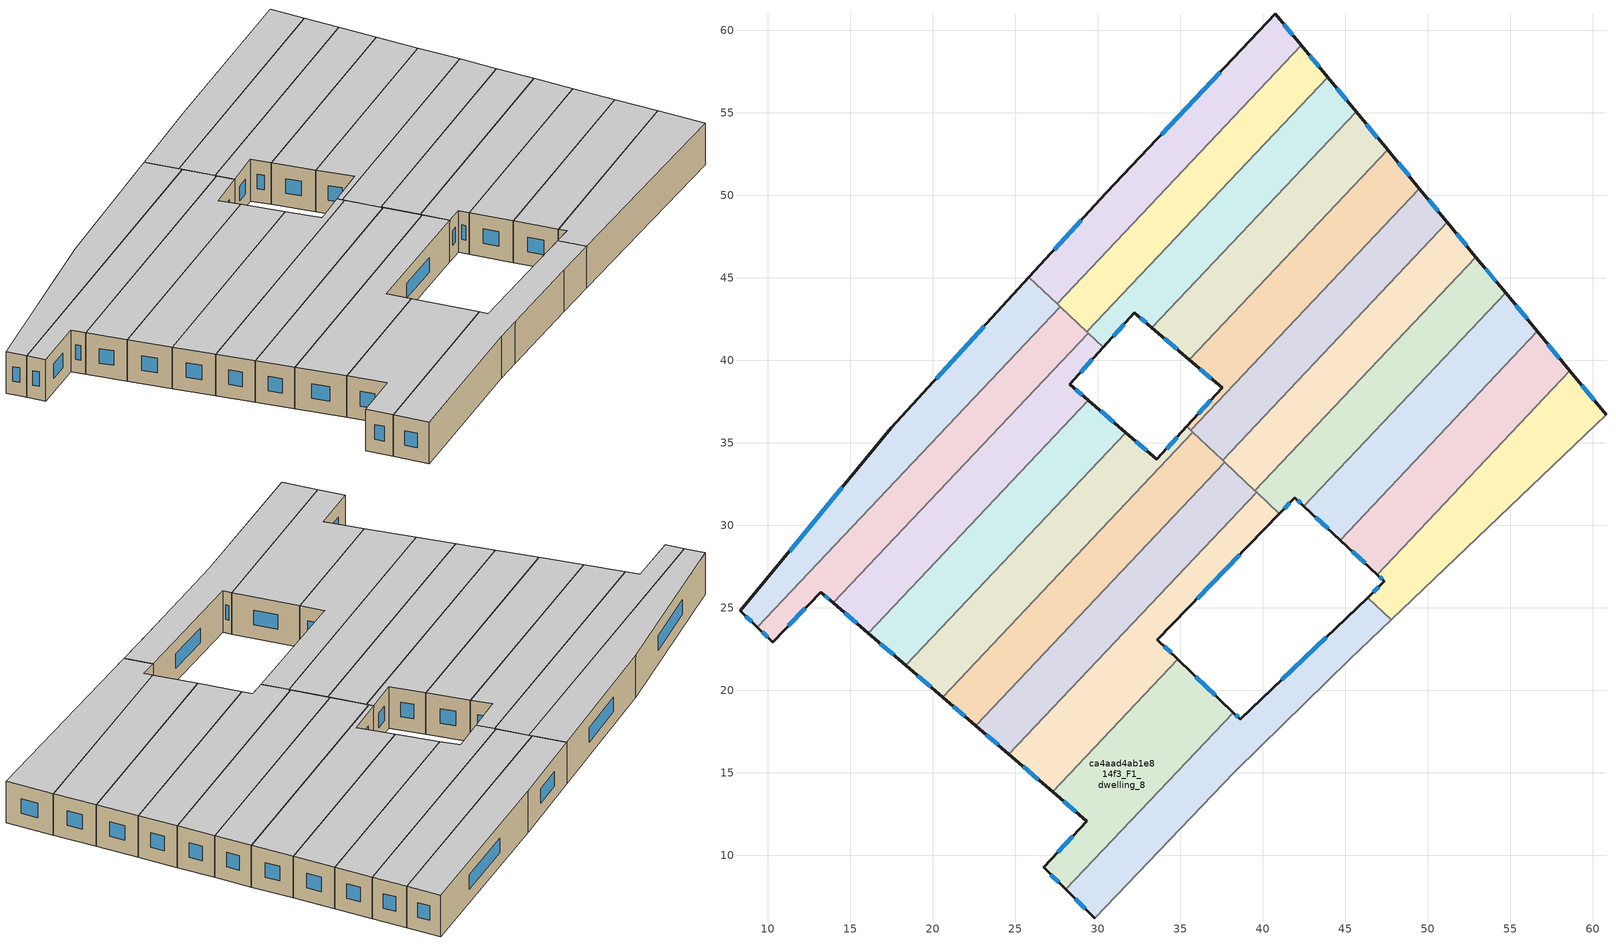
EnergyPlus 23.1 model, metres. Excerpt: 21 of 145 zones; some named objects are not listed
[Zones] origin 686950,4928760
ca4aad4ab1e814f3_F1_dwelling_0
 floor to ca4aad4ab1e814f3_F0_dwelling_0 (EU_floor_Construction): 27.72,43.24 9.36,23.83 8.35,24.82 17.49,35.91 25.83,45.03 z3
 wall outside (EU_wall_Construction): 25.83,45.03 17.49,35.91 8.35,24.82 9.36,23.83 z3:6
 wall to ca4aad4ab1e814f3_F1_dwelling_1 (EU_wall_Construction): 9.36,23.83 27.72,43.24 z3:6
 wall to ca4aad4ab1e814f3_F1_dwelling_10 (EU_wall_Construction): 27.53,43.42 25.83,45.03 z3:6
 wall to ca4aad4ab1e814f3_F1_dwelling_11 (EU_wall_Construction): 27.72,43.24 27.53,43.42 z3:6
 window (EU_Window_Construction): 8.68,24.49 9.03,24.15 / 14.51,32.3 11.32,28.42 / 23.12,42.06 20.2,38.87 z3.98:5.02
 ceiling to ca4aad4ab1e814f3_F2_dwelling_0 (EU_floor_Construction): 17.49,35.91 8.35,24.82 9.36,23.83 27.72,43.24 25.83,45.03 z6
ca4aad4ab1e814f3_F1_dwelling_1
 floor to ca4aad4ab1e814f3_F0_dwelling_1 (EU_floor_Construction): 29.42,41.63 13.97,25.29 13.22,25.93 10.3,22.92 9.36,23.83 27.72,43.24 z3
 wall outside (EU_wall_Construction): 9.36,23.83 10.3,22.92 13.22,25.93 13.97,25.29 z3:6
 wall to ca4aad4ab1e814f3_F1_dwelling_2 (EU_wall_Construction): 13.97,25.29 29.42,41.63 z3:6
 wall to ca4aad4ab1e814f3_F1_dwelling_11 (EU_wall_Construction): 29.33,41.72 27.72,43.24 z3:6
 wall to ca4aad4ab1e814f3_F1_dwelling_12 (EU_wall_Construction): 29.42,41.64 29.33,41.72 z3:6
 window (EU_Window_Construction): 13.46,25.73 13.72,25.5 / 11.25,23.9 12.27,24.95 / 9.67,23.53 9.99,23.21 z3.98:5.02
 ceiling to ca4aad4ab1e814f3_F2_dwelling_1 (EU_floor_Construction): 13.97,25.29 29.42,41.63 27.72,43.24 9.36,23.83 10.3,22.92 13.22,25.93 z6
ca4aad4ab1e814f3_F1_dwelling_10
 floor to ca4aad4ab1e814f3_F0_dwelling_10 (EU_floor_Construction): 40.77,60.99 42.34,59.08 27.53,43.42 25.83,45.03 30.51,50.14 z3
 wall outside (EU_wall_Construction): 42.34,59.08 40.77,60.99 30.51,50.14 25.83,45.03 z3:6
 wall to ca4aad4ab1e814f3_F1_dwelling_11 (EU_wall_Construction): 27.53,43.42 42.34,59.08 z3:6
 window (EU_Window_Construction): 28.99,48.48 27.35,46.69 / 37.43,57.47 33.84,53.67 / 41.83,59.7 41.28,60.37 z3.98:5.02
 ceiling to ca4aad4ab1e814f3_F2_dwelling_10 (EU_floor_Construction): 30.51,50.14 25.83,45.03 27.53,43.42 42.34,59.08 40.77,60.99 z6
ca4aad4ab1e814f3_F1_dwelling_11
 floor to ca4aad4ab1e814f3_F0_dwelling_11 (EU_floor_Construction): 42.34,59.08 43.93,57.16 29.33,41.72 27.53,43.42 z3
 wall outside (EU_wall_Construction): 43.93,57.16 42.34,59.08 z3:6
 wall to ca4aad4ab1e814f3_F1_dwelling_12 (EU_wall_Construction): 29.33,41.72 43.93,57.16 z3:6
 window (EU_Window_Construction): 43.41,57.78 42.86,58.46 z3.98:5.02
 ceiling to ca4aad4ab1e814f3_F2_dwelling_11 (EU_floor_Construction): 29.33,41.72 43.93,57.16 42.34,59.08 27.53,43.42 z6
ca4aad4ab1e814f3_F1_dwelling_12
 floor to ca4aad4ab1e814f3_F0_dwelling_12 (EU_floor_Construction): 43.93,57.16 45.66,55.06 33.28,41.97 32.22,42.87 30.33,40.78 29.33,41.72 z3
 wall outside (EU_wall_Construction): 30.33,40.78 32.22,42.87 33.28,41.97 / 45.66,55.06 43.93,57.16 z3:6
 wall to ca4aad4ab1e814f3_F1_dwelling_13 (EU_wall_Construction): 33.28,41.97 45.66,55.06 z3:6
 wall to ca4aad4ab1e814f3_F1_dwelling_2 (EU_wall_Construction): 29.42,41.64 30.33,40.78 z3:6
 window (EU_Window_Construction): 30.94,41.46 31.6,42.19 / 45.1,55.74 44.49,56.48 / 32.56,42.58 32.93,42.26 z3.98:5.02
 ceiling to ca4aad4ab1e814f3_F2_dwelling_12 (EU_floor_Construction): 33.28,41.97 45.66,55.06 43.93,57.16 29.33,41.72 30.33,40.78 32.22,42.87 z6
ca4aad4ab1e814f3_F1_dwelling_13
 floor to ca4aad4ab1e814f3_F0_dwelling_13 (EU_floor_Construction): 45.66,55.06 47.57,52.74 35.55,40.03 33.28,41.97 z3
 wall outside (EU_wall_Construction): 47.57,52.74 45.66,55.06 / 33.28,41.97 35.55,40.03 z3:6
 wall to ca4aad4ab1e814f3_F1_dwelling_14 (EU_wall_Construction): 35.55,40.03 47.57,52.74 z3:6
 window (EU_Window_Construction): 46.95,53.5 46.28,54.31 / 34.02,41.34 34.81,40.66 z3.98:5.02
 ceiling to ca4aad4ab1e814f3_F2_dwelling_13 (EU_floor_Construction): 35.55,40.03 47.57,52.74 45.66,55.06 33.28,41.97 z6
ca4aad4ab1e814f3_F1_dwelling_14
 floor to ca4aad4ab1e814f3_F0_dwelling_14 (EU_floor_Construction): 47.57,52.74 49.5,50.41 35.64,35.75 35.4,35.99 37.54,38.32 35.55,40.03 z3
 wall outside (EU_wall_Construction): 35.55,40.03 37.54,38.32 35.4,35.99 / 49.5,50.41 47.57,52.74 z3:6
 wall to ca4aad4ab1e814f3_F1_dwelling_15 (EU_wall_Construction): 35.64,35.75 49.5,50.41 z3:6
 wall to ca4aad4ab1e814f3_F1_dwelling_4 (EU_wall_Construction): 35.4,35.99 35.64,35.75 z3:6
 window (EU_Window_Construction): 36.84,37.56 36.09,36.75 / 36.19,39.47 36.89,38.88 / 48.87,51.17 48.2,51.98 z3.98:5.02
 ceiling to ca4aad4ab1e814f3_F2_dwelling_14 (EU_floor_Construction): 37.54,38.32 35.4,35.99 35.64,35.75 49.5,50.41 47.57,52.74 35.55,40.03 z6
ca4aad4ab1e814f3_F1_dwelling_15
 floor to ca4aad4ab1e814f3_F0_dwelling_15 (EU_floor_Construction): 49.5,50.41 51.2,48.35 37.57,33.93 35.64,35.75 z3
 wall outside (EU_wall_Construction): 51.2,48.35 49.5,50.41 z3:6
 wall to ca4aad4ab1e814f3_F1_dwelling_16 (EU_wall_Construction): 37.57,33.93 51.2,48.35 z3:6
 wall to ca4aad4ab1e814f3_F1_dwelling_5 (EU_wall_Construction): 35.77,35.63 37.57,33.93 z3:6
 wall to ca4aad4ab1e814f3_F1_dwelling_4 (EU_wall_Construction): 35.64,35.75 35.77,35.63 z3:6
 window (EU_Window_Construction): 50.65,49.02 50.05,49.74 z3.98:5.02
 ceiling to ca4aad4ab1e814f3_F2_dwelling_15 (EU_floor_Construction): 37.57,33.93 51.2,48.35 49.5,50.41 35.64,35.75 z6
ca4aad4ab1e814f3_F1_dwelling_16
 floor to ca4aad4ab1e814f3_F0_dwelling_16 (EU_floor_Construction): 51.2,48.35 52.93,46.26 39.52,32.08 37.57,33.93 z3
 wall outside (EU_wall_Construction): 52.93,46.26 51.2,48.35 z3:6
 wall to ca4aad4ab1e814f3_F1_dwelling_17 (EU_wall_Construction): 39.52,32.08 52.93,46.26 z3:6
 wall to ca4aad4ab1e814f3_F1_dwelling_6 (EU_wall_Construction): 37.69,33.82 39.52,32.08 z3:6
 wall to ca4aad4ab1e814f3_F1_dwelling_5 (EU_wall_Construction): 37.57,33.93 37.69,33.82 z3:6
 window (EU_Window_Construction): 52.36,46.94 51.76,47.67 z3.98:5.02
 ceiling to ca4aad4ab1e814f3_F2_dwelling_16 (EU_floor_Construction): 39.52,32.08 52.93,46.26 51.2,48.35 37.57,33.93 z6
ca4aad4ab1e814f3_F1_dwelling_17
 floor to ca4aad4ab1e814f3_F0_dwelling_17 (EU_floor_Construction): 52.93,46.26 54.72,44.08 42.49,31.16 41.95,31.67 41,30.69 39.52,32.08 z3
 wall outside (EU_wall_Construction): 41,30.69 41.95,31.67 42.49,31.16 / 54.72,44.08 52.93,46.26 z3:6
 wall to ca4aad4ab1e814f3_F1_dwelling_18 (EU_wall_Construction): 42.49,31.16 54.72,44.08 z3:6
 wall to ca4aad4ab1e814f3_F1_dwelling_7 (EU_wall_Construction): 39.62,31.99 41,30.69 z3:6
 wall to ca4aad4ab1e814f3_F1_dwelling_6 (EU_wall_Construction): 39.52,32.08 39.62,31.99 z3:6
 window (EU_Window_Construction): 41.3,31.01 41.64,31.35 / 54.13,44.79 53.51,45.55 / 42.12,31.51 42.32,31.33 z3.98:5.02
 ceiling to ca4aad4ab1e814f3_F2_dwelling_17 (EU_floor_Construction): 42.49,31.16 54.72,44.08 52.93,46.26 39.52,32.08 41,30.69 41.95,31.67 z6
ca4aad4ab1e814f3_F1_dwelling_18
 floor to ca4aad4ab1e814f3_F0_dwelling_18 (EU_floor_Construction): 54.72,44.08 56.65,41.75 44.69,29.1 42.49,31.16 z3
 wall outside (EU_wall_Construction): 56.65,41.75 54.72,44.08 / 42.49,31.16 44.69,29.1 z3:6
 wall to ca4aad4ab1e814f3_F1_dwelling_19 (EU_wall_Construction): 44.69,29.1 56.65,41.75 z3:6
 window (EU_Window_Construction): 56.02,42.51 55.34,43.32 / 43.21,30.49 43.98,29.77 z3.98:5.02
 ceiling to ca4aad4ab1e814f3_F2_dwelling_18 (EU_floor_Construction): 44.69,29.1 56.65,41.75 54.72,44.08 42.49,31.16 z6
ca4aad4ab1e814f3_F1_dwelling_19
 floor to ca4aad4ab1e814f3_F0_dwelling_19 (EU_floor_Construction): 56.65,41.75 58.62,39.35 46.94,27 44.69,29.1 z3
 wall outside (EU_wall_Construction): 58.62,39.35 56.65,41.75 / 44.69,29.1 46.94,27 z3:6
 wall to ca4aad4ab1e814f3_F1_dwelling_20 (EU_wall_Construction): 46.94,27 58.62,39.35 z3:6
 window (EU_Window_Construction): 57.98,40.13 57.29,40.97 / 45.42,28.42 46.21,27.68 z3.98:5.02
 ceiling to ca4aad4ab1e814f3_F2_dwelling_19 (EU_floor_Construction): 46.94,27 58.62,39.35 56.65,41.75 44.69,29.1 z6
ca4aad4ab1e814f3_F1_dwelling_2
 floor to ca4aad4ab1e814f3_F0_dwelling_2 (EU_floor_Construction): 30.33,40.78 28.31,38.54 29.43,37.57 16.09,23.46 13.97,25.29 29.42,41.63 z3
 wall outside (EU_wall_Construction): 29.43,37.57 28.31,38.54 30.33,40.78 / 13.97,25.29 16.09,23.46 z3:6
 wall to ca4aad4ab1e814f3_F1_dwelling_3 (EU_wall_Construction): 16.09,23.46 29.43,37.57 z3:6
 window (EU_Window_Construction): 28.96,39.27 29.67,40.05 / 29.07,37.89 28.67,38.23 / 14.66,24.7 15.4,24.06 z3.98:5.02
 ceiling to ca4aad4ab1e814f3_F2_dwelling_2 (EU_floor_Construction): 29.43,37.57 28.31,38.54 30.33,40.78 29.42,41.63 13.97,25.29 16.09,23.46 z6
ca4aad4ab1e814f3_F1_dwelling_20
 floor to ca4aad4ab1e814f3_F0_dwelling_20 (EU_floor_Construction): 58.62,39.35 60.81,36.7 47.79,24.27 46.36,25.62 47.38,26.59 46.94,27 z3
 wall outside (EU_wall_Construction): 46.94,27 47.38,26.59 46.36,25.62 / 60.81,36.7 58.62,39.35 z3:6
 wall adiabatic (EU_wall_Construction): 47.79,24.27 60.81,36.7 z3:6
 wall to ca4aad4ab1e814f3_F1_dwelling_9 (EU_wall_Construction): 46.36,25.62 47.79,24.27 z3:6
 window (EU_Window_Construction): 47.05,26.28 46.69,25.94 / 47.08,26.87 47.23,26.73 / 60.1,37.56 59.33,38.49 z3.98:5.02
 ceiling to ca4aad4ab1e814f3_F2_dwelling_20 (EU_floor_Construction): 60.81,36.7 58.62,39.35 46.94,27 47.38,26.59 46.36,25.62 47.79,24.27 z6
ca4aad4ab1e814f3_F1_dwelling_3
 floor to ca4aad4ab1e814f3_F0_dwelling_3 (EU_floor_Construction): 31.71,35.61 18.37,21.5 16.09,23.46 29.43,37.57 z3
 wall outside (EU_wall_Construction): 16.09,23.46 18.37,21.5 / 31.71,35.61 29.43,37.57 z3:6
 wall to ca4aad4ab1e814f3_F1_dwelling_4 (EU_wall_Construction): 18.37,21.5 31.71,35.61 z3:6
 window (EU_Window_Construction): 16.83,22.82 17.63,22.14 / 30.97,36.25 30.17,36.93 z3.98:5.02
 ceiling to ca4aad4ab1e814f3_F2_dwelling_3 (EU_floor_Construction): 18.37,21.5 31.71,35.61 29.43,37.57 16.09,23.46 z6
ca4aad4ab1e814f3_F1_dwelling_4
 floor to ca4aad4ab1e814f3_F0_dwelling_4 (EU_floor_Construction): 35.77,35.63 20.59,19.58 18.37,21.5 31.71,35.61 33.58,34 35.4,35.99 z3
 wall outside (EU_wall_Construction): 35.4,35.99 33.58,34 31.71,35.61 / 18.37,21.5 20.59,19.58 z3:6
 wall to ca4aad4ab1e814f3_F1_dwelling_5 (EU_wall_Construction): 20.59,19.58 35.77,35.63 z3:6
 window (EU_Window_Construction): 34.81,35.34 34.17,34.64 / 19.09,20.88 19.87,20.21 / 32.97,34.52 32.32,35.08 z3.98:5.02
 ceiling to ca4aad4ab1e814f3_F2_dwelling_4 (EU_floor_Construction): 33.58,34 31.71,35.61 18.37,21.5 20.59,19.58 35.77,35.63 35.4,35.99 z6
ca4aad4ab1e814f3_F1_dwelling_5
 floor to ca4aad4ab1e814f3_F0_dwelling_5 (EU_floor_Construction): 37.69,33.82 22.6,17.86 20.59,19.58 35.77,35.63 z3
 wall outside (EU_wall_Construction): 20.59,19.58 22.6,17.86 z3:6
 wall to ca4aad4ab1e814f3_F1_dwelling_6 (EU_wall_Construction): 22.6,17.86 37.69,33.82 z3:6
 window (EU_Window_Construction): 21.24,19.02 21.95,18.42 z3.98:5.02
 ceiling to ca4aad4ab1e814f3_F2_dwelling_5 (EU_floor_Construction): 22.6,17.86 37.69,33.82 35.77,35.63 20.59,19.58 z6
ca4aad4ab1e814f3_F1_dwelling_6
 floor to ca4aad4ab1e814f3_F0_dwelling_6 (EU_floor_Construction): 39.62,31.99 24.62,16.12 22.6,17.86 37.69,33.82 z3
 wall outside (EU_wall_Construction): 22.6,17.86 24.62,16.12 z3:6
 wall to ca4aad4ab1e814f3_F1_dwelling_7 (EU_wall_Construction): 24.62,16.12 39.62,31.99 z3:6
 window (EU_Window_Construction): 23.25,17.29 23.96,16.68 z3.98:5.02
 ceiling to ca4aad4ab1e814f3_F2_dwelling_6 (EU_floor_Construction): 24.62,16.12 39.62,31.99 37.69,33.82 22.6,17.86 z6
ca4aad4ab1e814f3_F1_dwelling_7
 floor to ca4aad4ab1e814f3_F0_dwelling_7 (EU_floor_Construction): 41,30.69 33.62,23.05 34.85,21.87 27.26,13.84 24.62,16.12 39.62,31.99 z3
 wall outside (EU_wall_Construction): 34.85,21.87 33.62,23.05 41,30.69 / 24.62,16.12 27.26,13.84 z3:6
 wall to ca4aad4ab1e814f3_F1_dwelling_8 (EU_wall_Construction): 27.26,13.84 34.85,21.87 z3:6
 window (EU_Window_Construction): 36.02,25.54 38.6,28.21 / 34.45,22.26 34.02,22.67 / 25.48,15.38 26.4,14.58 z3.98:5.02
 ceiling to ca4aad4ab1e814f3_F2_dwelling_7 (EU_floor_Construction): 34.85,21.87 33.62,23.05 41,30.69 39.62,31.99 24.62,16.12 27.26,13.84 z6
ca4aad4ab1e814f3_F1_dwelling_8
 floor to ca4aad4ab1e814f3_F0_dwelling_8 (EU_floor_Construction): 38.21,18.64 28.07,7.92 26.73,9.26 29.35,12.04 27.26,13.84 34.85,21.87 z3
 wall outside (EU_wall_Construction): 27.26,13.84 29.35,12.04 26.73,9.26 28.07,7.92 / 38.21,18.64 34.85,21.87 z3:6
 wall to ca4aad4ab1e814f3_F1_dwelling_9 (EU_wall_Construction): 28.07,7.92 38.21,18.64 z3:6
 window (EU_Window_Construction): 27.16,8.83 27.64,8.36 / 28.49,11.14 27.58,10.17 / 27.94,13.26 28.67,12.63 / 37.12,19.69 35.94,20.82 z3.98:5.02
 ceiling to ca4aad4ab1e814f3_F2_dwelling_8 (EU_floor_Construction): 29.35,12.04 26.73,9.26 28.07,7.92 38.21,18.64 34.85,21.87 27.26,13.84 z6
ca4aad4ab1e814f3_F1_dwelling_9
 floor to ca4aad4ab1e814f3_F0_dwelling_9 (EU_floor_Construction): 47.79,24.27 45.25,21.83 39.86,16.58 38.27,15.04 29.83,6.18 28.07,7.92 38.21,18.64 38.65,18.22 46.36,25.62 z3
 wall outside (EU_wall_Construction): 28.07,7.92 29.83,6.18 / 46.36,25.62 38.65,18.22 38.21,18.64 z3:6
 wall adiabatic (EU_wall_Construction): 29.83,6.18 38.27,15.04 39.86,16.58 45.25,21.83 47.79,24.27 z3:6
 window (EU_Window_Construction): 28.64,7.36 29.26,6.75 / 38.5,18.36 38.35,18.51 / 43.85,23.21 41.15,20.63 z3.98:5.02
 ceiling to ca4aad4ab1e814f3_F2_dwelling_9 (EU_floor_Construction): 38.27,15.04 39.86,16.58 45.25,21.83 47.79,24.27 46.36,25.62 38.65,18.22 38.21,18.64 28.07,7.92 29.83,6.18 z6
[Building]
EU S2 Campaign: North Axis=0; Terrain=City; Solar Distribution=FullExterior
[Site:Location]
Bologna: Latitude=44.5; Longitude=11.25; Time Zone=1; Elevation=37
[SizingPeriod:WeatherFileDays]
AnnualSizingPeriod: Begin Month=1; Begin Day of Month=1; End Month=12; End Day of Month=31; Day of Week for Start Day=Monday; Use Weather File Daylight Saving Period=No; Use Weather File Rain and Snow Indicators=No
[MATERIAL]
EU_InternalMass_Material: Roughness=MediumRough; Thickness=0.1; Conductivity=1; Density=1800; Specific Heat=900; Thermal Absorptance=0.9; Solar Absorptance=0.7; Visible Absorptance=0.7
[MATERIAL:NOMASS] Roughness=MediumRough; Thermal Absorptance=0.9; Solar Absorptance=0.7; Visible Absorptance=0.7
Name | Thermal Resistance
EU_wall_NoMass | 0.905828
EU_floor_NoMass | 0.67114
[WINDOWMATERIAL:SIMPLEGLAZINGSYSTEM]
EU_Window_SimpleGlazing: UFactor=4.52486; Solar Heat Gain Coefficient=0.85; Visible Transmittance=0.85
[CONSTRUCTION]
EU_wall_Construction: EU_wall_NoMass
EU_floor_Construction: EU_floor_NoMass
EU_Window_Construction: EU_Window_SimpleGlazing
EU_InternalMass_Construction: EU_InternalMass_Material
[ZONE] Type=1; Multiplier=1; Ceiling Height=autocalculate; Floor Area=autocalculate; Part of Total Floor Area=Yes
Name | Volume
ca4aad4ab1e814f3_F1_dwelling_0 | 174.764
ca4aad4ab1e814f3_F1_dwelling_1 | 174.803
ca4aad4ab1e814f3_F1_dwelling_10 | 158.925
ca4aad4ab1e814f3_F1_dwelling_11 | 158.889
ca4aad4ab1e814f3_F1_dwelling_12 | 158.949
ca4aad4ab1e814f3_F1_dwelling_13 | 158.912
ca4aad4ab1e814f3_F1_dwelling_14 | 158.881
ca4aad4ab1e814f3_F1_dwelling_15 | 158.943
ca4aad4ab1e814f3_F1_dwelling_16 | 158.913
ca4aad4ab1e814f3_F1_dwelling_17 | 158.927
ca4aad4ab1e814f3_F1_dwelling_18 | 158.875
ca4aad4ab1e814f3_F1_dwelling_19 | 158.903
ca4aad4ab1e814f3_F1_dwelling_2 | 174.825
ca4aad4ab1e814f3_F1_dwelling_20 | 158.93
ca4aad4ab1e814f3_F1_dwelling_3 | 174.791
ca4aad4ab1e814f3_F1_dwelling_4 | 174.836
ca4aad4ab1e814f3_F1_dwelling_5 | 174.785
ca4aad4ab1e814f3_F1_dwelling_6 | 174.8
ca4aad4ab1e814f3_F1_dwelling_7 | 174.81
ca4aad4ab1e814f3_F1_dwelling_8 | 174.828
ca4aad4ab1e814f3_F1_dwelling_9 | 174.798
[INTERNALMASS] Construction=EU_InternalMass_Construction
Name | Zone or ZoneList | Surface Area
ca4aad4ab1e814f3_F1_dwelling_0_EU_InternalMass | ca4aad4ab1e814f3_F1_dwelling_0 | 58.2549
ca4aad4ab1e814f3_F1_dwelling_1_EU_InternalMass | ca4aad4ab1e814f3_F1_dwelling_1 | 58.2682
ca4aad4ab1e814f3_F1_dwelling_2_EU_InternalMass | ca4aad4ab1e814f3_F1_dwelling_2 | 58.275
ca4aad4ab1e814f3_F1_dwelling_3_EU_InternalMass | ca4aad4ab1e814f3_F1_dwelling_3 | 58.2634
ca4aad4ab1e814f3_F1_dwelling_4_EU_InternalMass | ca4aad4ab1e814f3_F1_dwelling_4 | 58.2785
ca4aad4ab1e814f3_F1_dwelling_5_EU_InternalMass | ca4aad4ab1e814f3_F1_dwelling_5 | 58.2616
ca4aad4ab1e814f3_F1_dwelling_6_EU_InternalMass | ca4aad4ab1e814f3_F1_dwelling_6 | 58.2668
ca4aad4ab1e814f3_F1_dwelling_7_EU_InternalMass | ca4aad4ab1e814f3_F1_dwelling_7 | 58.2704
ca4aad4ab1e814f3_F1_dwelling_8_EU_InternalMass | ca4aad4ab1e814f3_F1_dwelling_8 | 58.276
ca4aad4ab1e814f3_F1_dwelling_9_EU_InternalMass | ca4aad4ab1e814f3_F1_dwelling_9 | 58.2659
ca4aad4ab1e814f3_F1_dwelling_10_EU_InternalMass | ca4aad4ab1e814f3_F1_dwelling_10 | 52.9754
ca4aad4ab1e814f3_F1_dwelling_11_EU_InternalMass | ca4aad4ab1e814f3_F1_dwelling_11 | 52.9629
ca4aad4ab1e814f3_F1_dwelling_12_EU_InternalMass | ca4aad4ab1e814f3_F1_dwelling_12 | 52.9832
ca4aad4ab1e814f3_F1_dwelling_13_EU_InternalMass | ca4aad4ab1e814f3_F1_dwelling_13 | 52.9705
ca4aad4ab1e814f3_F1_dwelling_14_EU_InternalMass | ca4aad4ab1e814f3_F1_dwelling_14 | 52.9608
ca4aad4ab1e814f3_F1_dwelling_15_EU_InternalMass | ca4aad4ab1e814f3_F1_dwelling_15 | 52.9807
ca4aad4ab1e814f3_F1_dwelling_16_EU_InternalMass | ca4aad4ab1e814f3_F1_dwelling_16 | 52.9711
ca4aad4ab1e814f3_F1_dwelling_17_EU_InternalMass | ca4aad4ab1e814f3_F1_dwelling_17 | 52.9758
ca4aad4ab1e814f3_F1_dwelling_18_EU_InternalMass | ca4aad4ab1e814f3_F1_dwelling_18 | 52.9585
ca4aad4ab1e814f3_F1_dwelling_19_EU_InternalMass | ca4aad4ab1e814f3_F1_dwelling_19 | 52.968
ca4aad4ab1e814f3_F1_dwelling_20_EU_InternalMass | ca4aad4ab1e814f3_F1_dwelling_20 | 52.9768
[OTHEREQUIPMENT] Fuel Type=Electricity; Design Level Calculation Method=Watts/Area; Power per Zone Floor Area=1; Fraction Latent=0; Fraction Radiant=0; Fraction Lost=0; Carbon Dioxide Generation Rate=0; EndUse Subcategory=EU_Step8_InternalGains
Name | Zone or ZoneList or Space or SpaceList | Schedule
EU_Step8_InternalGain_ca4aad4ab1e814f3_F1_dwelling_0_f000 | ca4aad4ab1e814f3_F1_dwelling_0 | EU_Step8_GainSchedule_ca4aad4ab1e814f3_F1_dwelling_0_f000
EU_Step8_InternalGain_ca4aad4ab1e814f3_F1_dwelling_1_f000 | ca4aad4ab1e814f3_F1_dwelling_1 | EU_Step8_GainSchedule_ca4aad4ab1e814f3_F1_dwelling_1_f000
EU_Step8_InternalGain_ca4aad4ab1e814f3_F1_dwelling_2_f000 | ca4aad4ab1e814f3_F1_dwelling_2 | EU_Step8_GainSchedule_ca4aad4ab1e814f3_F1_dwelling_2_f000
EU_Step8_InternalGain_ca4aad4ab1e814f3_F1_dwelling_3_f000 | ca4aad4ab1e814f3_F1_dwelling_3 | EU_Step8_GainSchedule_ca4aad4ab1e814f3_F1_dwelling_3_f000
EU_Step8_InternalGain_ca4aad4ab1e814f3_F1_dwelling_4_f000 | ca4aad4ab1e814f3_F1_dwelling_4 | EU_Step8_GainSchedule_ca4aad4ab1e814f3_F1_dwelling_4_f000
EU_Step8_InternalGain_ca4aad4ab1e814f3_F1_dwelling_5_f000 | ca4aad4ab1e814f3_F1_dwelling_5 | EU_Step8_GainSchedule_ca4aad4ab1e814f3_F1_dwelling_5_f000
EU_Step8_InternalGain_ca4aad4ab1e814f3_F1_dwelling_6_f000 | ca4aad4ab1e814f3_F1_dwelling_6 | EU_Step8_GainSchedule_ca4aad4ab1e814f3_F1_dwelling_6_f000
EU_Step8_InternalGain_ca4aad4ab1e814f3_F1_dwelling_7_f000 | ca4aad4ab1e814f3_F1_dwelling_7 | EU_Step8_GainSchedule_ca4aad4ab1e814f3_F1_dwelling_7_f000
EU_Step8_InternalGain_ca4aad4ab1e814f3_F1_dwelling_8_f000 | ca4aad4ab1e814f3_F1_dwelling_8 | EU_Step8_GainSchedule_ca4aad4ab1e814f3_F1_dwelling_8_f000
EU_Step8_InternalGain_ca4aad4ab1e814f3_F1_dwelling_9_f000 | ca4aad4ab1e814f3_F1_dwelling_9 | EU_Step8_GainSchedule_ca4aad4ab1e814f3_F1_dwelling_9_f000
EU_Step8_InternalGain_ca4aad4ab1e814f3_F1_dwelling_10_f000 | ca4aad4ab1e814f3_F1_dwelling_10 | EU_Step8_GainSchedule_ca4aad4ab1e814f3_F1_dwelling_10_f000
EU_Step8_InternalGain_ca4aad4ab1e814f3_F1_dwelling_11_f000 | ca4aad4ab1e814f3_F1_dwelling_11 | EU_Step8_GainSchedule_ca4aad4ab1e814f3_F1_dwelling_11_f000
EU_Step8_InternalGain_ca4aad4ab1e814f3_F1_dwelling_12_f000 | ca4aad4ab1e814f3_F1_dwelling_12 | EU_Step8_GainSchedule_ca4aad4ab1e814f3_F1_dwelling_12_f000
EU_Step8_InternalGain_ca4aad4ab1e814f3_F1_dwelling_13_f000 | ca4aad4ab1e814f3_F1_dwelling_13 | EU_Step8_GainSchedule_ca4aad4ab1e814f3_F1_dwelling_13_f000
EU_Step8_InternalGain_ca4aad4ab1e814f3_F1_dwelling_14_f000 | ca4aad4ab1e814f3_F1_dwelling_14 | EU_Step8_GainSchedule_ca4aad4ab1e814f3_F1_dwelling_14_f000
EU_Step8_InternalGain_ca4aad4ab1e814f3_F1_dwelling_15_f000 | ca4aad4ab1e814f3_F1_dwelling_15 | EU_Step8_GainSchedule_ca4aad4ab1e814f3_F1_dwelling_15_f000
EU_Step8_InternalGain_ca4aad4ab1e814f3_F1_dwelling_16_f000 | ca4aad4ab1e814f3_F1_dwelling_16 | EU_Step8_GainSchedule_ca4aad4ab1e814f3_F1_dwelling_16_f000
EU_Step8_InternalGain_ca4aad4ab1e814f3_F1_dwelling_17_f000 | ca4aad4ab1e814f3_F1_dwelling_17 | EU_Step8_GainSchedule_ca4aad4ab1e814f3_F1_dwelling_17_f000
EU_Step8_InternalGain_ca4aad4ab1e814f3_F1_dwelling_18_f000 | ca4aad4ab1e814f3_F1_dwelling_18 | EU_Step8_GainSchedule_ca4aad4ab1e814f3_F1_dwelling_18_f000
EU_Step8_InternalGain_ca4aad4ab1e814f3_F1_dwelling_19_f000 | ca4aad4ab1e814f3_F1_dwelling_19 | EU_Step8_GainSchedule_ca4aad4ab1e814f3_F1_dwelling_19_f000
EU_Step8_InternalGain_ca4aad4ab1e814f3_F1_dwelling_20_f000 | ca4aad4ab1e814f3_F1_dwelling_20 | EU_Step8_GainSchedule_ca4aad4ab1e814f3_F1_dwelling_20_f000
[ZONEVENTILATION:DESIGNFLOWRATE] Schedule=EU_AlwaysOn; Design Flow Rate Calculation Method=AirChanges/Hour; Air Changes per Hour=0.73129; Ventilation Type=Natural; Fan Pressure Rise=0; Fan Total Efficiency=1; Constant Term Coefficient=1; Temperature Term Coefficient=0; Velocity Term Coefficient=0; Velocity Squared Term Coefficient=0; Minimum Indoor Temperature=-100; Maximum Indoor Temperature=100; Delta Temperature=-100; Minimum Outdoor Temperature=-100; Maximum Outdoor Temperature=100; Maximum Wind Speed=40
Name | Zone or ZoneList or Space or SpaceList
EU_ConstantAir_ca4aad4ab1e814f3_F1_dwelling_0 | ca4aad4ab1e814f3_F1_dwelling_0
EU_ConstantAir_ca4aad4ab1e814f3_F1_dwelling_1 | ca4aad4ab1e814f3_F1_dwelling_1
EU_ConstantAir_ca4aad4ab1e814f3_F1_dwelling_2 | ca4aad4ab1e814f3_F1_dwelling_2
EU_ConstantAir_ca4aad4ab1e814f3_F1_dwelling_3 | ca4aad4ab1e814f3_F1_dwelling_3
EU_ConstantAir_ca4aad4ab1e814f3_F1_dwelling_4 | ca4aad4ab1e814f3_F1_dwelling_4
EU_ConstantAir_ca4aad4ab1e814f3_F1_dwelling_5 | ca4aad4ab1e814f3_F1_dwelling_5
EU_ConstantAir_ca4aad4ab1e814f3_F1_dwelling_6 | ca4aad4ab1e814f3_F1_dwelling_6
EU_ConstantAir_ca4aad4ab1e814f3_F1_dwelling_7 | ca4aad4ab1e814f3_F1_dwelling_7
EU_ConstantAir_ca4aad4ab1e814f3_F1_dwelling_8 | ca4aad4ab1e814f3_F1_dwelling_8
EU_ConstantAir_ca4aad4ab1e814f3_F1_dwelling_9 | ca4aad4ab1e814f3_F1_dwelling_9
EU_ConstantAir_ca4aad4ab1e814f3_F1_dwelling_10 | ca4aad4ab1e814f3_F1_dwelling_10
EU_ConstantAir_ca4aad4ab1e814f3_F1_dwelling_11 | ca4aad4ab1e814f3_F1_dwelling_11
EU_ConstantAir_ca4aad4ab1e814f3_F1_dwelling_12 | ca4aad4ab1e814f3_F1_dwelling_12
EU_ConstantAir_ca4aad4ab1e814f3_F1_dwelling_13 | ca4aad4ab1e814f3_F1_dwelling_13
EU_ConstantAir_ca4aad4ab1e814f3_F1_dwelling_14 | ca4aad4ab1e814f3_F1_dwelling_14
EU_ConstantAir_ca4aad4ab1e814f3_F1_dwelling_15 | ca4aad4ab1e814f3_F1_dwelling_15
EU_ConstantAir_ca4aad4ab1e814f3_F1_dwelling_16 | ca4aad4ab1e814f3_F1_dwelling_16
EU_ConstantAir_ca4aad4ab1e814f3_F1_dwelling_17 | ca4aad4ab1e814f3_F1_dwelling_17
EU_ConstantAir_ca4aad4ab1e814f3_F1_dwelling_18 | ca4aad4ab1e814f3_F1_dwelling_18
EU_ConstantAir_ca4aad4ab1e814f3_F1_dwelling_19 | ca4aad4ab1e814f3_F1_dwelling_19
EU_ConstantAir_ca4aad4ab1e814f3_F1_dwelling_20 | ca4aad4ab1e814f3_F1_dwelling_20
[HVACTEMPLATE:ZONE:IDEALLOADSAIRSYSTEM] System Availability Schedule=EU_AlwaysOn; Maximum Heating Supply Air Temperature=50; Minimum Cooling Supply Air Temperature=13; Maximum Heating Supply Air Humidity Ratio=0.0156; Minimum Cooling Supply Air Humidity Ratio=0.0077; Heating Limit=NoLimit; Cooling Limit=NoLimit; Heating Availability Schedule=EU_AlwaysOn; Cooling Availability Schedule=EU_CoolingOff; Dehumidification Control Type=ConstantSensibleHeatRatio; Cooling Sensible Heat Ratio=0.7; Dehumidification Setpoint=60; Humidification Control Type=None; Humidification Setpoint=30; Outdoor Air Method=None; Outdoor Air Flow Rate per Person=0.00944; Outdoor Air Flow Rate per Zone Floor Area=0; Outdoor Air Flow Rate per Zone=0; Demand Controlled Ventilation Type=None; Outdoor Air Economizer Type=NoEconomizer; Heat Recovery Type=None; Sensible Heat Recovery Effectiveness=0.7; Latent Heat Recovery Effectiveness=0.65
Name | Template Thermostat
ca4aad4ab1e814f3_F1_dwelling_0 | EU_HeatOnly_ca4aad4ab1e814f3_F1_dwelling_0
ca4aad4ab1e814f3_F1_dwelling_1 | EU_HeatOnly_ca4aad4ab1e814f3_F1_dwelling_1
ca4aad4ab1e814f3_F1_dwelling_2 | EU_HeatOnly_ca4aad4ab1e814f3_F1_dwelling_2
ca4aad4ab1e814f3_F1_dwelling_3 | EU_HeatOnly_ca4aad4ab1e814f3_F1_dwelling_3
ca4aad4ab1e814f3_F1_dwelling_4 | EU_HeatOnly_ca4aad4ab1e814f3_F1_dwelling_4
ca4aad4ab1e814f3_F1_dwelling_5 | EU_HeatOnly_ca4aad4ab1e814f3_F1_dwelling_5
ca4aad4ab1e814f3_F1_dwelling_6 | EU_HeatOnly_ca4aad4ab1e814f3_F1_dwelling_6
ca4aad4ab1e814f3_F1_dwelling_7 | EU_HeatOnly_ca4aad4ab1e814f3_F1_dwelling_7
ca4aad4ab1e814f3_F1_dwelling_8 | EU_HeatOnly_ca4aad4ab1e814f3_F1_dwelling_8
ca4aad4ab1e814f3_F1_dwelling_9 | EU_HeatOnly_ca4aad4ab1e814f3_F1_dwelling_9
ca4aad4ab1e814f3_F1_dwelling_10 | EU_HeatOnly_ca4aad4ab1e814f3_F1_dwelling_10
ca4aad4ab1e814f3_F1_dwelling_11 | EU_HeatOnly_ca4aad4ab1e814f3_F1_dwelling_11
ca4aad4ab1e814f3_F1_dwelling_12 | EU_HeatOnly_ca4aad4ab1e814f3_F1_dwelling_12
ca4aad4ab1e814f3_F1_dwelling_13 | EU_HeatOnly_ca4aad4ab1e814f3_F1_dwelling_13
ca4aad4ab1e814f3_F1_dwelling_14 | EU_HeatOnly_ca4aad4ab1e814f3_F1_dwelling_14
ca4aad4ab1e814f3_F1_dwelling_15 | EU_HeatOnly_ca4aad4ab1e814f3_F1_dwelling_15
ca4aad4ab1e814f3_F1_dwelling_16 | EU_HeatOnly_ca4aad4ab1e814f3_F1_dwelling_16
ca4aad4ab1e814f3_F1_dwelling_17 | EU_HeatOnly_ca4aad4ab1e814f3_F1_dwelling_17
ca4aad4ab1e814f3_F1_dwelling_18 | EU_HeatOnly_ca4aad4ab1e814f3_F1_dwelling_18
ca4aad4ab1e814f3_F1_dwelling_19 | EU_HeatOnly_ca4aad4ab1e814f3_F1_dwelling_19
ca4aad4ab1e814f3_F1_dwelling_20 | EU_HeatOnly_ca4aad4ab1e814f3_F1_dwelling_20
[SIZING:ZONE] Zone Cooling Design Supply Air Temperature Input Method=SupplyAirTemperature; Zone Cooling Design Supply Air Temperature=13; Zone Heating Design Supply Air Temperature Input Method=SupplyAirTemperature; Zone Heating Design Supply Air Temperature=50; Zone Cooling Design Supply Air Humidity Ratio=0.008; Zone Heating Design Supply Air Humidity Ratio=0.008; Cooling Design Air Flow Method=DesignDay; Cooling Design Air Flow Rate=0; Cooling Minimum Air Flow per Zone Floor Area=0.000762; Cooling Minimum Air Flow=0; Cooling Minimum Air Flow Fraction=0.2; Heating Design Air Flow Method=DesignDay; Heating Design Air Flow Rate=0; Heating Maximum Air Flow per Zone Floor Area=0.002032; Heating Maximum Air Flow=0.141576; Heating Maximum Air Flow Fraction=0.3; Account for Dedicated Outdoor Air System=No; Dedicated Outdoor Air System Control Strategy=NeutralSupplyAir; Dedicated Outdoor Air Low Setpoint Temperature for Design=autosize; Dedicated Outdoor Air High Setpoint Temperature for Design=autosize; Zone Load Sizing Method=Sensible Load Only No Latent Load; Zone Latent Cooling Design Supply Air Humidity Ratio Input Method=HumidityRatioDifference; Zone Cooling Design Supply Air Humidity Ratio Difference=0.005; Zone Latent Heating Design Supply Air Humidity Ratio Input Method=HumidityRatioDifference; Zone Humidification Design Supply Air Humidity Ratio Difference=0.005
ca4aad4ab1e814f3_F1_dwelling_0; ca4aad4ab1e814f3_F1_dwelling_1; ca4aad4ab1e814f3_F1_dwelling_2; ca4aad4ab1e814f3_F1_dwelling_3; ca4aad4ab1e814f3_F1_dwelling_4; ca4aad4ab1e814f3_F1_dwelling_5; ca4aad4ab1e814f3_F1_dwelling_6; ca4aad4ab1e814f3_F1_dwelling_7; ca4aad4ab1e814f3_F1_dwelling_8; ca4aad4ab1e814f3_F1_dwelling_9; ca4aad4ab1e814f3_F1_dwelling_10; ca4aad4ab1e814f3_F1_dwelling_11; ca4aad4ab1e814f3_F1_dwelling_12; ca4aad4ab1e814f3_F1_dwelling_13; ca4aad4ab1e814f3_F1_dwelling_14; ca4aad4ab1e814f3_F1_dwelling_15; ca4aad4ab1e814f3_F1_dwelling_16; ca4aad4ab1e814f3_F1_dwelling_17; ca4aad4ab1e814f3_F1_dwelling_18; ca4aad4ab1e814f3_F1_dwelling_19; ca4aad4ab1e814f3_F1_dwelling_20
[SCHEDULE:CONSTANT]
Name | Hourly Value
EU_AlwaysOn | 1
EU_CoolingOff | 0
[SCHEDULE:FILE] Column Number=1; Rows to Skip at Top=0; Number of Hours of Data=8760; Column Separator=Comma; Interpolate to Timestep=No; Minutes per Item=60; Adjust Schedule for Daylight Savings=Yes
Name | File
EU_Step8_GainSchedule_ca4aad4ab1e814f3_F1_dwelling_0_f000 | ../../schedules/ca4aad4ab1e814f3/ca4aad4ab1e814f3_F1_dwelling_0_f000_gain.csv
EU_Step8_GainSchedule_ca4aad4ab1e814f3_F1_dwelling_1_f000 | ../../schedules/ca4aad4ab1e814f3/ca4aad4ab1e814f3_F1_dwelling_1_f000_gain.csv
EU_Step8_GainSchedule_ca4aad4ab1e814f3_F1_dwelling_2_f000 | ../../schedules/ca4aad4ab1e814f3/ca4aad4ab1e814f3_F1_dwelling_2_f000_gain.csv
EU_Step8_GainSchedule_ca4aad4ab1e814f3_F1_dwelling_3_f000 | ../../schedules/ca4aad4ab1e814f3/ca4aad4ab1e814f3_F1_dwelling_3_f000_gain.csv
EU_Step8_GainSchedule_ca4aad4ab1e814f3_F1_dwelling_4_f000 | ../../schedules/ca4aad4ab1e814f3/ca4aad4ab1e814f3_F1_dwelling_4_f000_gain.csv
EU_Step8_GainSchedule_ca4aad4ab1e814f3_F1_dwelling_5_f000 | ../../schedules/ca4aad4ab1e814f3/ca4aad4ab1e814f3_F1_dwelling_5_f000_gain.csv
EU_Step8_GainSchedule_ca4aad4ab1e814f3_F1_dwelling_6_f000 | ../../schedules/ca4aad4ab1e814f3/ca4aad4ab1e814f3_F1_dwelling_6_f000_gain.csv
EU_Step8_GainSchedule_ca4aad4ab1e814f3_F1_dwelling_7_f000 | ../../schedules/ca4aad4ab1e814f3/ca4aad4ab1e814f3_F1_dwelling_7_f000_gain.csv
EU_Step8_GainSchedule_ca4aad4ab1e814f3_F1_dwelling_8_f000 | ../../schedules/ca4aad4ab1e814f3/ca4aad4ab1e814f3_F1_dwelling_8_f000_gain.csv
EU_Step8_GainSchedule_ca4aad4ab1e814f3_F1_dwelling_9_f000 | ../../schedules/ca4aad4ab1e814f3/ca4aad4ab1e814f3_F1_dwelling_9_f000_gain.csv
EU_Step8_GainSchedule_ca4aad4ab1e814f3_F1_dwelling_10_f000 | ../../schedules/ca4aad4ab1e814f3/ca4aad4ab1e814f3_F1_dwelling_10_f000_gain.csv
EU_Step8_GainSchedule_ca4aad4ab1e814f3_F1_dwelling_11_f000 | ../../schedules/ca4aad4ab1e814f3/ca4aad4ab1e814f3_F1_dwelling_11_f000_gain.csv
EU_Step8_GainSchedule_ca4aad4ab1e814f3_F1_dwelling_12_f000 | ../../schedules/ca4aad4ab1e814f3/ca4aad4ab1e814f3_F1_dwelling_12_f000_gain.csv
EU_Step8_GainSchedule_ca4aad4ab1e814f3_F1_dwelling_13_f000 | ../../schedules/ca4aad4ab1e814f3/ca4aad4ab1e814f3_F1_dwelling_13_f000_gain.csv
EU_Step8_GainSchedule_ca4aad4ab1e814f3_F1_dwelling_14_f000 | ../../schedules/ca4aad4ab1e814f3/ca4aad4ab1e814f3_F1_dwelling_14_f000_gain.csv
EU_Step8_GainSchedule_ca4aad4ab1e814f3_F1_dwelling_15_f000 | ../../schedules/ca4aad4ab1e814f3/ca4aad4ab1e814f3_F1_dwelling_15_f000_gain.csv
EU_Step8_GainSchedule_ca4aad4ab1e814f3_F1_dwelling_16_f000 | ../../schedules/ca4aad4ab1e814f3/ca4aad4ab1e814f3_F1_dwelling_16_f000_gain.csv
EU_Step8_GainSchedule_ca4aad4ab1e814f3_F1_dwelling_17_f000 | ../../schedules/ca4aad4ab1e814f3/ca4aad4ab1e814f3_F1_dwelling_17_f000_gain.csv
EU_Step8_GainSchedule_ca4aad4ab1e814f3_F1_dwelling_18_f000 | ../../schedules/ca4aad4ab1e814f3/ca4aad4ab1e814f3_F1_dwelling_18_f000_gain.csv
EU_Step8_GainSchedule_ca4aad4ab1e814f3_F1_dwelling_19_f000 | ../../schedules/ca4aad4ab1e814f3/ca4aad4ab1e814f3_F1_dwelling_19_f000_gain.csv
EU_Step8_GainSchedule_ca4aad4ab1e814f3_F1_dwelling_20_f000 | ../../schedules/ca4aad4ab1e814f3/ca4aad4ab1e814f3_F1_dwelling_20_f000_gain.csv
